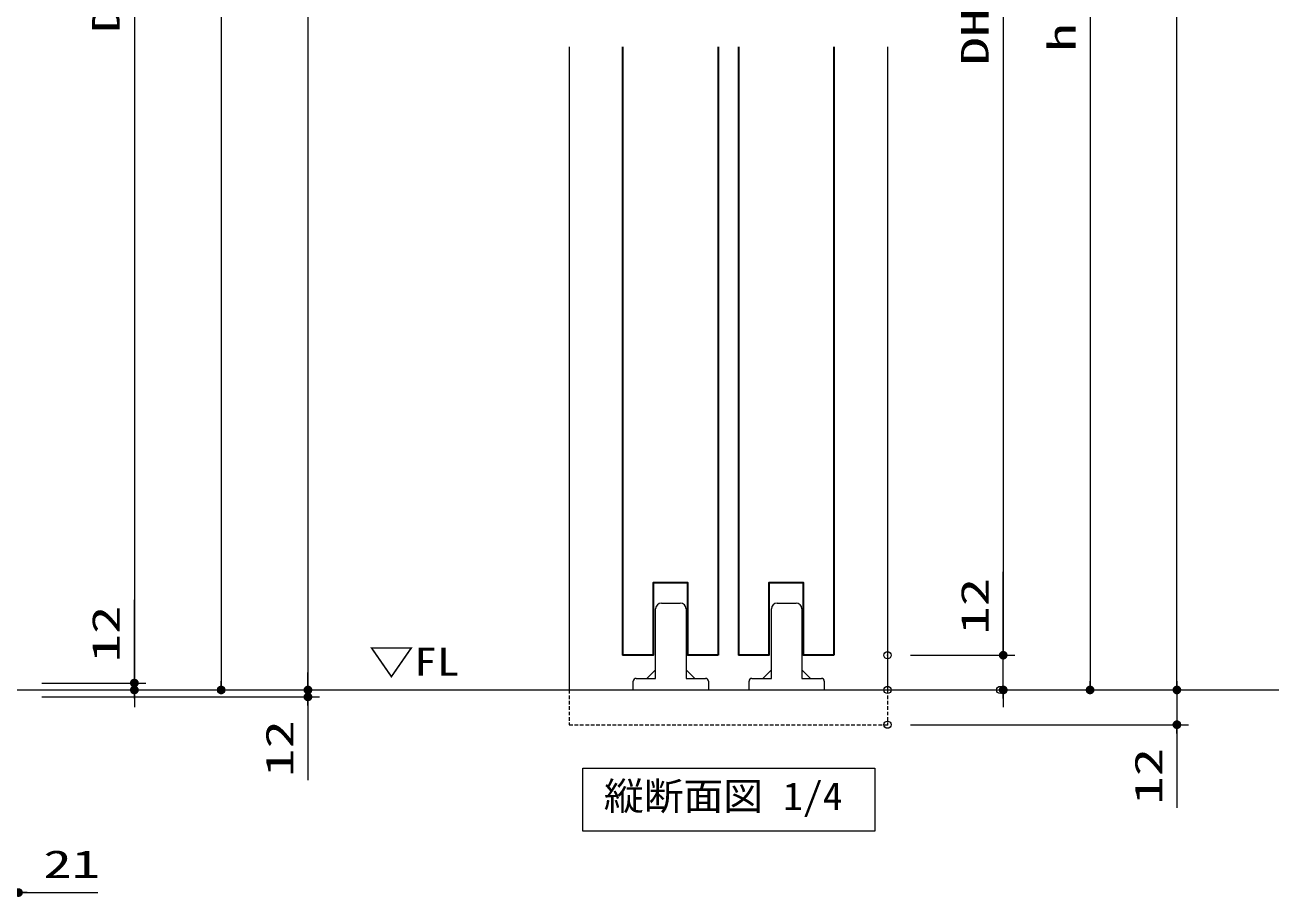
# Model space of a CAD drawing. Units: millimetres, scale not verified. Extents: x -1306 to 1306, y -607 to 607.
# Drawn here: x -662 to -228.8, y -93 to 208.1 of the extents above; entities that cross this region are included whole.
import ezdxf
from ezdxf.enums import TextEntityAlignment as Align

# ---------------------------------------------------------------- set-up
doc = ezdxf.new("R2010")
doc.units = ezdxf.units.MM
doc.header["$LTSCALE"] = 5
doc.header["$PDMODE"] = 32
doc.header["$PDSIZE"] = 2.5
doc.linetypes.add('USER2', pattern=[0.375, 0.25, -0.125])
for name, color, linetype, lineweight in [('0-1_線(黄)', 2, 'Continuous', 15), ('0-D_線(白)', 7, 'Continuous', 30), ('1-0_線(水)', 4, 'Continuous', 9), ('1-1_寸法線', 3, 'Continuous', 13), ('1-4_DEFPOINTS', 7, 'Continuous', 5), ('1-5_0', 3, 'Continuous', 25), ('1-6_点線(黄)', 2, 'USER2', 15)]:
    doc.layers.add(name, color=color, linetype=linetype, lineweight=lineweight)
doc.styles.add('ＭＳ ゴシック', font='')
doc.styles.get('ＭＳ ゴシック').set_extended_font_data('MS Gothic')

# ---------------------------------------------------------------- blocks, each defined once
blk = doc.blocks.new('_DOT')
at = {"layer": '1-5_0'}
blk.add_line((-2.5, 0), (-5, 0), dxfattribs=at)
for points in [[(0, 0), (-2.5, 0), (-2.48, 0.313)], [(0, 0), (-2.48, -0.313), (-2.5, 0)], [(0, 0), (-2.48, 0.313), (-2.421, 0.622)], [(0, 0), (-2.421, -0.622), (-2.48, -0.313)], [(0, 0), (-2.421, 0.622), (-2.324, 0.92)], [(0, 0), (-2.324, -0.92), (-2.421, -0.622)], [(0, 0), (-2.324, 0.92), (-2.191, 1.204)], [(0, 0), (-2.191, -1.204), (-2.324, -0.92)], [(0, 0), (-2.191, 1.204), (-2.023, 1.469)], [(0, 0), (-2.023, -1.469), (-2.191, -1.204)], [(0, 0), (-2.023, 1.469), (-1.822, 1.711)], [(0, 0), (-1.822, -1.711), (-2.023, -1.469)], [(0, 0), (-1.822, 1.711), (-1.594, 1.926)], [(0, 0), (-1.594, -1.926), (-1.822, -1.711)], [(0, 0), (-1.594, 1.926), (-1.34, 2.111)], [(0, 0), (-1.34, -2.111), (-1.594, -1.926)], [(0, 0), (-1.34, 2.111), (-1.064, 2.262)], [(0, 0), (-1.064, -2.262), (-1.34, -2.111)], [(0, 0), (-1.064, 2.262), (-0.773, 2.378)], [(0, 0), (-0.773, -2.378), (-1.064, -2.262)], [(0, 0), (-0.773, 2.378), (-0.468, 2.456)], [(0, 0), (-0.468, -2.456), (-0.773, -2.378)], [(0, 0), (-0.468, 2.456), (-0.157, 2.495)], [(0, 0), (-0.157, -2.495), (-0.468, -2.456)], [(0, 0), (-0.157, 2.495), (0.157, 2.495)], [(0, 0), (0.157, -2.495), (-0.157, -2.495)], [(0, 0), (0.157, 2.495), (0.468, 2.456)], [(0, 0), (0.468, 2.456), (0.773, 2.378)], [(0, 0), (0.773, 2.378), (1.064, 2.262)], [(0, 0), (1.064, 2.262), (1.34, 2.111)], [(0, 0), (1.34, 2.111), (1.594, 1.926)], [(0, 0), (1.594, 1.926), (1.822, 1.711)], [(0, 0), (1.822, 1.711), (2.023, 1.469)], [(0, 0), (2.023, 1.469), (2.191, 1.204)], [(0, 0), (2.191, 1.204), (2.324, 0.92)], [(0, 0), (2.324, 0.92), (2.421, 0.622)], [(0, 0), (2.421, 0.622), (2.48, 0.313)], [(0, 0), (2.48, 0.313), (2.5, 0)], [(0, 0), (0.468, -2.456), (0.157, -2.495)], [(0, 0), (0.773, -2.378), (0.468, -2.456)], [(0, 0), (1.064, -2.262), (0.773, -2.378)], [(0, 0), (1.34, -2.111), (1.064, -2.262)], [(0, 0), (1.594, -1.926), (1.34, -2.111)], [(0, 0), (1.822, -1.711), (1.594, -1.926)], [(0, 0), (2.023, -1.469), (1.822, -1.711)], [(0, 0), (2.191, -1.204), (2.023, -1.469)], [(0, 0), (2.324, -0.92), (2.191, -1.204)], [(0, 0), (2.421, -0.622), (2.324, -0.92)], [(0, 0), (2.48, -0.313), (2.421, -0.622)], [(0, 0), (2.5, 0), (2.48, -0.313)]]:
    blk.add_solid(points, dxfattribs=at)
blk = doc.blocks.new('ｶﾞｲﾄﾞ金具')
at = {"layer": '1-0_線(水)'}
for p, q in [((3791.88, 2451.38), (3824.38, 2451.38)), ((3834.38, 2441.38), (3834.38, 2321.38)), ((3781.88, 2336.38), (3766.88, 2321.38)), ((3834.38, 2336.38), (3849.38, 2321.38)), ((3834.38, 2321.38), (3868.13, 2321.38)), ((3743.13, 2301.38), (3743.13, 2316.38)), ((3873.13, 2316.38), (3873.13, 2301.38))]:
    blk.add_line(p, q, dxfattribs=at)
blk.add_lwpolyline([(3748.13, 2321.38), (3781.88, 2321.38), (3781.88, 2441.38)], dxfattribs=at)
for centre, radius, start, end in [((3791.88, 2441.38), 10, 90, 180), ((3824.38, 2441.38), 10, 0, 90), ((3748.13, 2316.38), 5, 90, 180), ((3868.13, 2316.38), 5, 0, 90)]:
    blk.add_arc(centre, radius, start, end, dxfattribs=at)

msp = doc.modelspace()

# ---------------------------------------------------------------- linework, layer by layer
at = {"layer": '0-1_線(黄)'}
msp.add_line((-1238.325, -21.552), (-228.827, -21.552), dxfattribs=at)
msp.add_lwpolyline([(-469.303, -48.552), (-368.453, -48.552), (-368.453, -70.387), (-469.303, -70.387)], close=True, dxfattribs=at)
at = {"layer": '0-D_線(白)'}
for p, q in [((-455.574, 200.637), (-455.574, -9.531)), ((-422.573, 200.637), (-422.573, -9.552)), ((-415.574, 200.637), (-415.574, -9.531)), ((-382.573, 200.637), (-382.573, -9.552))]:
    msp.add_line(p, q, dxfattribs=at)
for points in [[(-422.573, -9.552), (-433.073, -9.552), (-433.073, 15.448), (-445.073, 15.448), (-445.073, -9.552), (-455.574, -9.552)], [(-382.573, -9.552), (-393.073, -9.552), (-393.073, 15.448), (-405.073, 15.448), (-405.073, -9.552), (-415.574, -9.552)]]:
    msp.add_lwpolyline(points, dxfattribs=at)
at = {"layer": '1-0_線(水)'}
for p, q in [((-474.073, 200.637), (-474.073, -21.552)), ((-364.073, 200.637), (-364.073, -21.552))]:
    msp.add_line(p, q, dxfattribs=at)
at = {"layer": '1-1_寸法線'}
for p, q in [((-564.287, 455.448), (-564.287, -18.552)), ((-264.073, -18.552), (-264.073, 455.448)), ((-624.287, 447.448), (-624.287, -16.152)), ((-594.287, 449.448), (-594.287, -18.552)), ((-294.073, 425.448), (-294.073, -18.552)), ((-324.073, 415.448), (-324.073, -6.552)), ((-324.073, -6.552), (-324.073, 19.21)), ((-624.287, -16.152), (-624.287, 9.61)), ((-356.073, -9.552), (-320.073, -9.552)), ((-356.073, -9.552), (-320.073, -9.552)), ((-324.073, -21.552), (-324.073, -9.552)), ((-564.287, -18.552), (-564.287, -15.552)), ((-264.073, -18.552), (-264.073, -15.552)), ((-656.287, -19.152), (-620.287, -19.152)), ((-656.287, -19.152), (-620.287, -19.152)), ((-656.287, -21.552), (-590.287, -21.552)), ((-656.287, -21.552), (-560.287, -21.552)), ((-656.287, -21.552), (-560.287, -21.552)), ((-656.287, -21.552), (-620.287, -21.552)), ((-624.287, -21.552), (-624.287, -19.152)), ((-564.287, -21.552), (-564.287, -23.952)), ((-356.073, -21.552), (-320.073, -21.552)), ((-356.073, -21.552), (-260.073, -21.552)), ((-356.073, -21.552), (-260.073, -21.552)), ((-317.162, -21.552), (-290.073, -21.552)), ((-264.073, -21.552), (-264.073, -33.552)), ((-656.287, -23.952), (-560.287, -23.952)), ((-624.287, -24.552), (-624.287, -27.552)), ((-324.073, -24.552), (-324.073, -27.552)), ((-564.287, -26.952), (-564.287, -52.714)), ((-356.073, -33.552), (-260.073, -33.552)), ((-264.073, -36.552), (-264.073, -62.314)), ((-661.287, -91.552), (-636.954, -91.552))]:
    msp.add_line(p, q, dxfattribs=at)
at = {"layer": '1-4_DEFPOINTS'}
for p in [(-364.073, -9.552), (-324.073, -9.552), (-624.287, -19.152), (-624.287, -21.552), (-594.287, -21.552), (-564.287, -21.552), (-364.073, -21.552), (-325.162, -21.552), (-324.073, -21.552), (-294.073, -21.552), (-564.287, -23.952), (-364.073, -33.552), (-264.073, -33.552)]:
    msp.add_point(p, dxfattribs=at)
at = {"layer": '1-6_点線(黄)'}
for p, q in [((-474.073, -21.552), (-474.073, -33.552)), ((-364.073, -21.552), (-364.073, -33.552)), ((-474.073, -33.552), (-364.073, -33.552))]:
    msp.add_line(p, q, dxfattribs=at)

# ---------------------------------------------------------------- block references
at = {"layer": '1-0_線(水)', "xscale": 0.2, "yscale": 0.2}
for p in [(-1200.542, -481.829), (-1160.542, -481.829)]:
    msp.add_blockref('ｶﾞｲﾄﾞ金具', p, dxfattribs=at)
at = {"layer": '1-1_寸法線', "xscale": 0.6, "yscale": 0.6}
for p, rotation in [((-324.073, -9.552), 270), ((-324.073, -9.552), 270), ((-624.287, -19.152), 270), ((-624.287, -19.152), 270), ((-624.287, -21.552), 90), ((-594.287, -21.552), 270), ((-564.287, -21.552), 270), ((-564.287, -21.552), 270), ((-324.073, -21.552), 90), ((-294.073, -21.552), 270), ((-264.073, -21.552), 270), ((-264.073, -21.552), 270), ((-564.287, -23.952), 90), ((-264.073, -33.552), 90), ((-664.287, -91.552), 180)]:
    msp.add_blockref('_DOT', p, dxfattribs=dict(at, rotation=rotation))

# ---------------------------------------------------------------- texts
at = {"layer": '0-1_線(黄)', "style": 'ＭＳ ゴシック'}
for s, width, p in [('▽FL', 1.2, (-543.328, -19.449)), ('縦断面図 1/4', 1.05, (-462.055, -65.93))]:
    msp.add_text(s, height=9.604, dxfattribs=dict(at, width=width)).set_placement(p, align=Align.BOTTOM_LEFT)
at = {"layer": '1-1_寸法線', "style": 'ＭＳ ゴシック', "width": 1.5}
for s, p in [('DH', (-626.437, 205.41)), ('DH', (-326.223, 194.21)), ('h', (-296.223, 198.924)), ('12', (-326.223, -2.409)), ('12', (-626.437, -12.009)), ('12', (-566.437, -51.571)), ('12', (-266.223, -61.171))]:
    msp.add_text(s, height=9.604, rotation=90, dxfattribs=at).set_placement(p, align=Align.BOTTOM_LEFT)
msp.add_text('21', height=9.604, dxfattribs=at).set_placement((-655.716, -89.403), align=Align.BOTTOM_LEFT)

doc.saveas('drawing.dxf')
